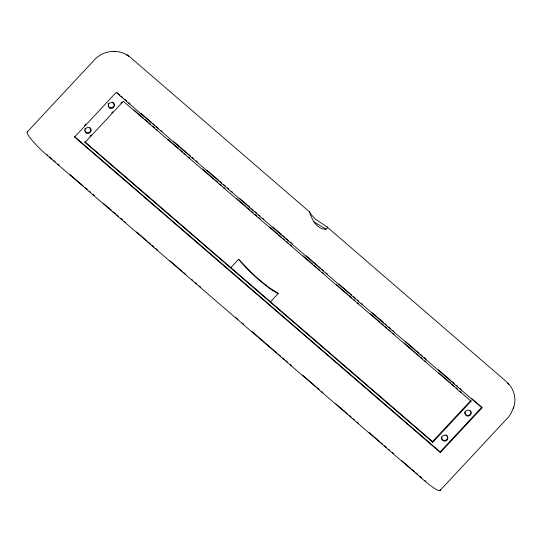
<?xml version="1.0" encoding="UTF-8"?>
<svg xmlns="http://www.w3.org/2000/svg" width="542" height="542" viewBox="0 0 542 542"><rect width="100%" height="100%" fill="white"/><g stroke="black" fill="none" stroke-linecap="round" stroke-linejoin="round"><path stroke-width="0.81" d="M27.29 131.875L95.568 58.658C104.62 49.837 120.006 48.841 129.85 56.917L309.448 211.807L311.521 214.978L315.322 219.049M84.593 125.371L85.731 124.145M89.979 136.198L91.124 134.972M111.706 112.905L112.844 111.679M120.852 103.095L121.997 101.869M85.047 142.404L123.352 101.327L471.066 401.188L432.76 442.265L85.047 142.404L84.837 141.713L432.55 441.574L432.76 442.265M230.824 267.66L238.595 259.327L241.746 262.348A29.634 4.424 43 0 0 275.343 291.325L278.229 293.507L270.458 301.84M432.55 441.574L470.849 400.504L471.066 401.188M481.784 407.211L481.994 407.902L440.361 452.543L440.151 451.859L481.784 407.211L471.533 398.377M440.063 490.449L508.349 417.232L511.201 413.045L513.748 407.001L513.355 408.241C516.709 399.745 514.46 389.556 507.868 383.241L508.647 384.109L506.54 381.771L326.941 226.895L315.566 219.239M114.89 51.388L113.305 51.361M278.229 293.507L278.032 293.452A32.107 4.79 43 0 1 238.887 259.686L238.595 259.327M313.777 221.874L324.665 228.25L325.999 229.679M117.241 92.838L119.802 95.046M121.09 96.151L123.007 97.811M124.931 99.471L126.855 101.124M128.772 102.784L130.053 103.888M140.947 113.285L151.198 122.119M152.478 123.224L155.046 125.439M156.326 126.543L158.244 128.197M160.811 130.412L162.092 131.516M173.623 141.462L186.434 152.512M187.715 153.616L190.283 155.825M192.2 157.485L193.487 158.589M196.048 160.798L197.329 161.902M206.936 170.188L218.473 180.134M219.754 181.245L221.671 182.898M223.595 184.558L225.519 186.211M227.444 187.871L228.724 188.975M231.285 191.184L232.565 192.295M239.611 198.372L249.862 207.207M251.786 208.866L253.067 209.971M254.991 211.631L256.915 213.284M258.832 214.944L260.113 216.048M262.68 218.257L263.961 219.361M272.924 227.098L281.257 234.28M282.538 235.384L285.099 237.592M286.379 238.704L288.303 240.357M290.227 242.017L292.145 243.67M306.237 255.824L316.487 264.665M317.775 265.77L320.336 267.978M321.616 269.089L323.54 270.743M326.101 272.951L327.382 274.056M338.913 284.001L351.724 295.051M353.648 296.711L355.572 298.371M357.49 300.024L358.77 301.128M361.338 303.344L362.618 304.448M372.225 312.734L383.756 322.68M385.044 323.784L386.961 325.444M388.885 327.097L390.809 328.757M392.726 330.417L394.014 331.521M405.545 341.467L415.152 349.753M416.432 350.857L419 353.066M420.28 354.17L422.198 355.83M424.122 357.49L426.046 359.143M438.221 369.644L450.388 380.138M451.676 381.243L454.237 383.458M456.154 385.111L457.441 386.216M460.002 388.431L461.283 389.535M481.994 407.902L116.171 92.418L74.539 137.065L440.361 452.543M134.023 110.026L143.623 118.312M144.904 119.416L147.471 121.625M148.752 122.729L150.669 124.382M152.593 126.042L154.511 127.695M156.435 129.355L157.715 130.459M167.959 139.294L178.84 148.677M180.12 149.782L182.681 151.99M183.962 153.095L185.886 154.755M188.447 156.963L189.727 158.068M202.532 169.111L214.056 179.05M215.337 180.154L217.898 182.363M219.815 184.016L221.095 185.12M223.656 187.329L224.937 188.433M236.461 198.372L246.068 206.658M247.348 207.762L249.909 209.964M251.19 211.075L253.114 212.728M255.031 214.388L256.955 216.041M258.88 217.701L260.16 218.805M269.767 227.091L277.457 233.724M278.737 234.828L281.298 237.037M282.578 238.141L284.503 239.801M286.427 241.461L288.344 243.114M290.268 244.774L291.549 245.878M303.08 255.824L312.693 264.11M313.974 265.214L316.535 267.423M317.815 268.527L319.739 270.187M322.3 272.396L323.581 273.5M336.392 284.55L347.923 294.496M349.204 295.6L351.765 297.809M353.682 299.462L354.963 300.566M357.524 302.775L358.804 303.879M370.335 313.818L379.935 322.104M381.216 323.201L383.777 325.41M385.057 326.514L386.981 328.174M388.899 329.827L390.823 331.487M392.74 333.14L394.02 334.245M404.264 343.079L415.152 352.469M416.432 353.574L418.993 355.782M420.274 356.887L422.191 358.54M424.752 360.748L426.032 361.853M438.837 372.896L450.361 382.835M451.642 383.939L454.203 386.148M456.127 387.808L457.407 388.912M459.968 391.121L461.249 392.225M74.329 136.374L440.151 451.859M49.491 156.841L52.052 159.05M53.97 160.71L55.257 161.814M57.818 164.023L59.098 165.127M69.986 174.524L83.441 186.123M85.365 187.783L87.282 189.436M89.206 191.096L90.487 192.2M93.048 194.409L94.328 195.513M103.298 203.25L111.625 210.431M112.912 211.536L115.473 213.744M116.754 214.849L118.678 216.509M120.595 218.169L122.519 219.822M124.443 221.482L125.724 222.586M136.611 231.976L146.862 240.817M148.142 241.922L150.703 244.13M151.984 245.235L153.908 246.895M155.832 248.548L157.749 250.208M169.924 260.702L182.098 271.203M183.379 272.308L185.94 274.516M191.672 279.455L192.938 280.553M195.472 282.734L196.739 283.832M199.273 286.013L200.54 287.111M251.623 331.162L276.969 353.018M278.236 354.116L280.77 356.297M282.673 357.937L284.597 359.597M285.878 360.701L287.802 362.361M290.363 364.57L291.643 365.674M302.531 375.064L315.986 386.67M317.266 387.774L319.191 389.427M321.752 391.636L323.032 392.747M335.844 403.79L347.375 413.736M349.299 415.396L351.216 417.049M353.14 418.709L354.421 419.813M356.982 422.022L358.269 423.126M369.156 432.523L379.407 441.357M380.687 442.462L382.611 444.122M384.529 445.781L386.453 447.435M388.377 449.094L389.657 450.199M392.218 452.407L393.499 453.512M401.825 460.693L410.795 468.43M412.076 469.535L414.637 471.743M415.924 472.848L417.841 474.507M419.765 476.167L421.69 477.82M326.941 226.895L327.666 227.897C323.791 232.01 315.688 225.384 313.71 221.407C311.846 218.44 310.478 215.133 309.448 211.807M27.791 131.679A24.695 3.686 43 0 0 47.452 155.595L424.142 480.442A24.695 3.686 43 0 0 440.233 489.616M47.676 155.269A26.599 3.97 43 0 1 46.497 154.219M425.782 481.269A26.599 3.97 43 0 1 424.65 480.334M243.751 324.163A61.741 9.214 43 0 1 242.606 323.228M237.952 319.353A61.741 9.214 43 0 1 235.587 317.334M445.991 434.786A3.089 2.954 -17.2 0 1 447.407 438.519A3.089 2.954 -17.2 0 1 443.641 440.294A3.089 2.954 -17.2 0 1 441.567 436.872M470.483 410.795A3.089 2.954 -17.2 0 1 468.417 415.355A3.089 2.954 -17.2 0 1 464.887 411.873M89.884 127.539A3.089 2.954 -17.2 0 1 89.45 132.234A3.089 2.954 -17.2 0 1 84.864 130.73M84.803 129.199A3.089 2.954 -17.2 0 1 85.074 128.468M112.54 102.113A3.089 2.954 -17.2 0 1 113.088 106.998A3.089 2.954 -17.2 0 1 108.183 105.731M108.115 104.2A3.089 2.954 -17.2 0 1 108.393 103.468M128.522 56.022L126.848 54.918L128.522 56.022M443.356 440.795A3.089 2.954 -17.2 0 0 447.855 437.936A3.089 2.954 -17.2 0 0 443.132 435.666A3.089 2.954 -17.2 0 0 443.356 440.795M466.676 415.795A3.089 2.954 -17.2 0 0 471.167 412.936A3.089 2.954 -17.2 0 0 466.452 410.667A3.089 2.954 -17.2 0 0 466.676 415.795M86.591 133.122A3.089 2.954 -17.2 0 0 91.083 130.263A3.089 2.954 -17.2 0 0 86.368 127.993A3.089 2.954 -17.2 0 0 86.591 133.122M109.904 108.122A3.089 2.954 -17.2 0 0 114.403 105.263A3.089 2.954 -17.2 0 0 109.68 102.994A3.089 2.954 -17.2 0 0 109.904 108.122"/></g></svg>
